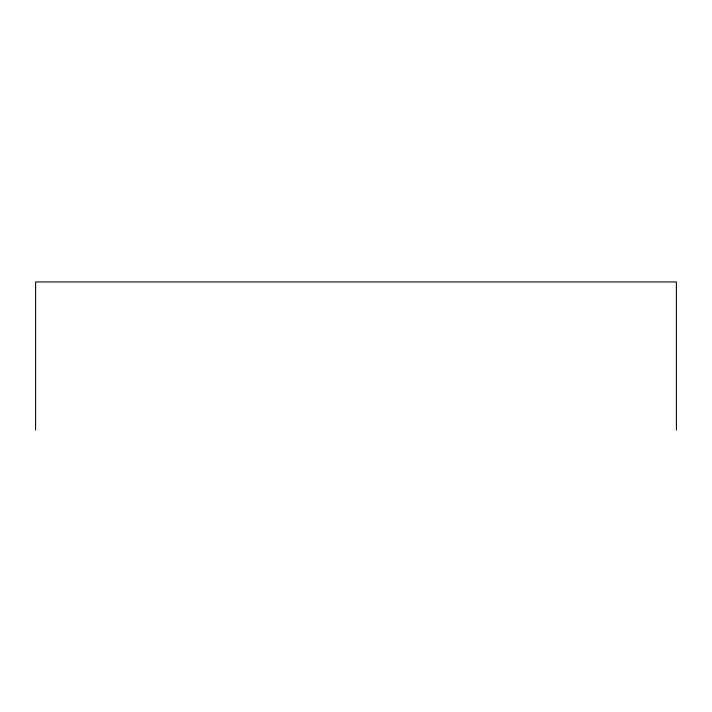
<?xml version="1.0" encoding="UTF-8"?>
<svg xmlns="http://www.w3.org/2000/svg" width="712" height="712" viewBox="0 0 712 712"><rect width="100%" height="100%" fill="white"/><g stroke="black" fill="none" stroke-linecap="round" stroke-linejoin="round"><path stroke-width="1.07" d="M676.4 430.057L676.4 281.943L35.6 281.943L35.6 430.057"/></g></svg>
